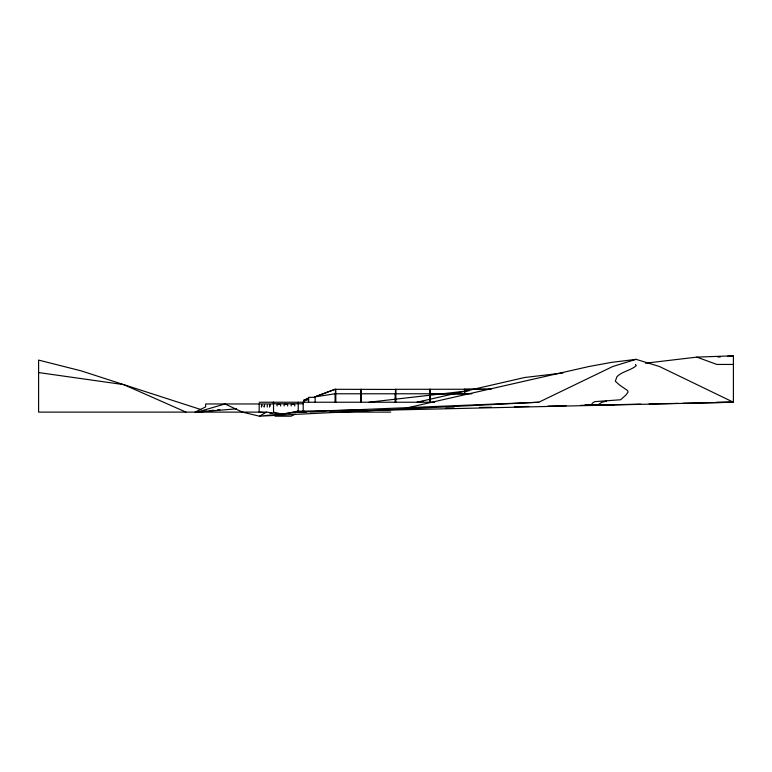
<?xml version="1.0" encoding="UTF-8"?>
<svg xmlns="http://www.w3.org/2000/svg" width="772" height="772" viewBox="0 0 772 772"><rect width="100%" height="100%" fill="white"/><g stroke="black" fill="none" stroke-linecap="round" stroke-linejoin="round"><path stroke-width="1.16" d="M591.593 404.74L592.278 403.235L594.72 401.643L620.688 399.751L626.092 394.859L628.041 392.108L627.626 390.584L619.491 384.987L615.313 381.185L617.002 376.601C622.261 371.351 630.56 370.599 636.282 365.677L635.443 364.432M261.862 405.001L261.409 407.037L261.872 404.982M264.545 405.001L264.101 407.037L264.564 404.982M267.257 404.982L267.257 407.018M269.93 405.001L269.486 407.037L269.939 404.982M598.039 404.798L601.832 402.27L606.589 401.112M281.375 414.197L266.591 412.113L259.421 416.195L242.427 412.113L224.951 403.959L197.198 412.113L236.531 408.822M303.975 402.231L303.975 400.205L308.559 397.947M195.075 412.113L205.632 406.921L205.632 403.959L273.529 403.959M295.251 414.159L291.063 416.195L275.044 416.195M538.788 402.231L299.43 412.113L259.421 416.195L538.788 402.231L612.794 366.488L636.099 359.347L659.404 366.488L733.4 402.231L733.4 355.805L696.817 357.118L645.411 363.207M471.885 393.778L335.096 393.778L314.687 396.924L335 389.31M314.687 396.924L335.096 389.31L395.563 389.435M303.975 400.205L308.559 398.564M281.886 414.284L298.253 411.187L297.471 412.036L298.253 411.129L304.371 411.129M292.096 412.615L298.253 411.187L295.222 411.804M304.12 402.231L304.12 400.205L308.559 399.182M406.284 408.041L589.075 366.488L611.492 362.377L636.099 359.347M423.008 401.343L417.044 402.231L524.651 377.508L562.913 372.972M368.929 402.231L469.299 390.69M197.198 412.113L206.761 411.051M209.106 410.781L213.863 410.25M217.53 409.845L219.914 409.575M304.12 400.205L308.559 399.809M718.057 357.079L720.421 356.886M727.504 356.297L733.4 355.805M306.648 411.949L298.253 412.113M310.257 411.872L324.684 411.544M360.775 410.723L733.4 402.231L716.532 402.231M303.203 411.129L361.489 409.922M378.338 409.575L380.75 409.527M412.045 408.88L416.861 408.774M445.743 408.176L454.168 408.002M479.441 407.481L491.474 407.23M514.345 406.757L528.791 406.458M548.043 406.062L566.098 405.686M580.544 405.387L603.414 404.914M615.448 404.673L640.721 404.142M649.146 403.968L678.038 403.37M682.853 403.273L733.4 402.231M395.496 393.903L395.496 389.31L491.108 389.233L464.329 389.31M733.4 364.442L716.879 364.442L696.817 357.118M314.252 397.175L315.121 397.175M314.243 397.329L308.626 397.329L308.626 402.231M259.18 402.231L434.646 402.231M273.529 403.756L303.097 403.756L303.097 402.231M266.591 412.113L38.6 412.113L38.6 360.08L81.156 370.869L200.865 409.546M329.876 412.113L390.728 412.113M429.956 393.749L464.329 393.903M585.147 404.682L614.483 404.933M263.928 412.586L259.18 412.113L259.18 403.959M269.862 413.174L272.236 413.406M275.797 413.763L280.545 414.226M38.6 372.558L123.703 384.62L185.955 412.113M282.919 414.303L273.529 412.113L273.529 402.231M464.754 389.435L464.754 393.778M464.686 389.31L464.686 393.903M430.313 389.31L430.313 402.231M430.023 393.778L429.599 389.31M429.956 389.31L429.956 393.903M429.599 393.778L429.599 402.231M395.853 389.31L395.853 402.231M395.139 393.778L395.139 402.231M361.344 389.31L361.344 402.231M361.064 389.435L361.064 393.778M360.987 389.31L360.987 393.903M360.64 393.778L360.64 402.231M335.801 389.31L335.801 402.231M335.444 389.31L335.444 393.903M335.096 393.778L335.096 402.231M315.13 397.329L315.13 402.231M303.203 402.231L303.203 412.113M298.253 402.231L298.253 412.306M294.721 405.995L294.721 404.47L291.189 404.47L291.189 405.995M287.657 405.995L287.657 404.47L284.125 404.47L284.125 405.995M280.593 405.995L280.593 404.47L277.061 404.47L277.061 405.995M273.433 402.231L273.433 403.959"/></g></svg>
